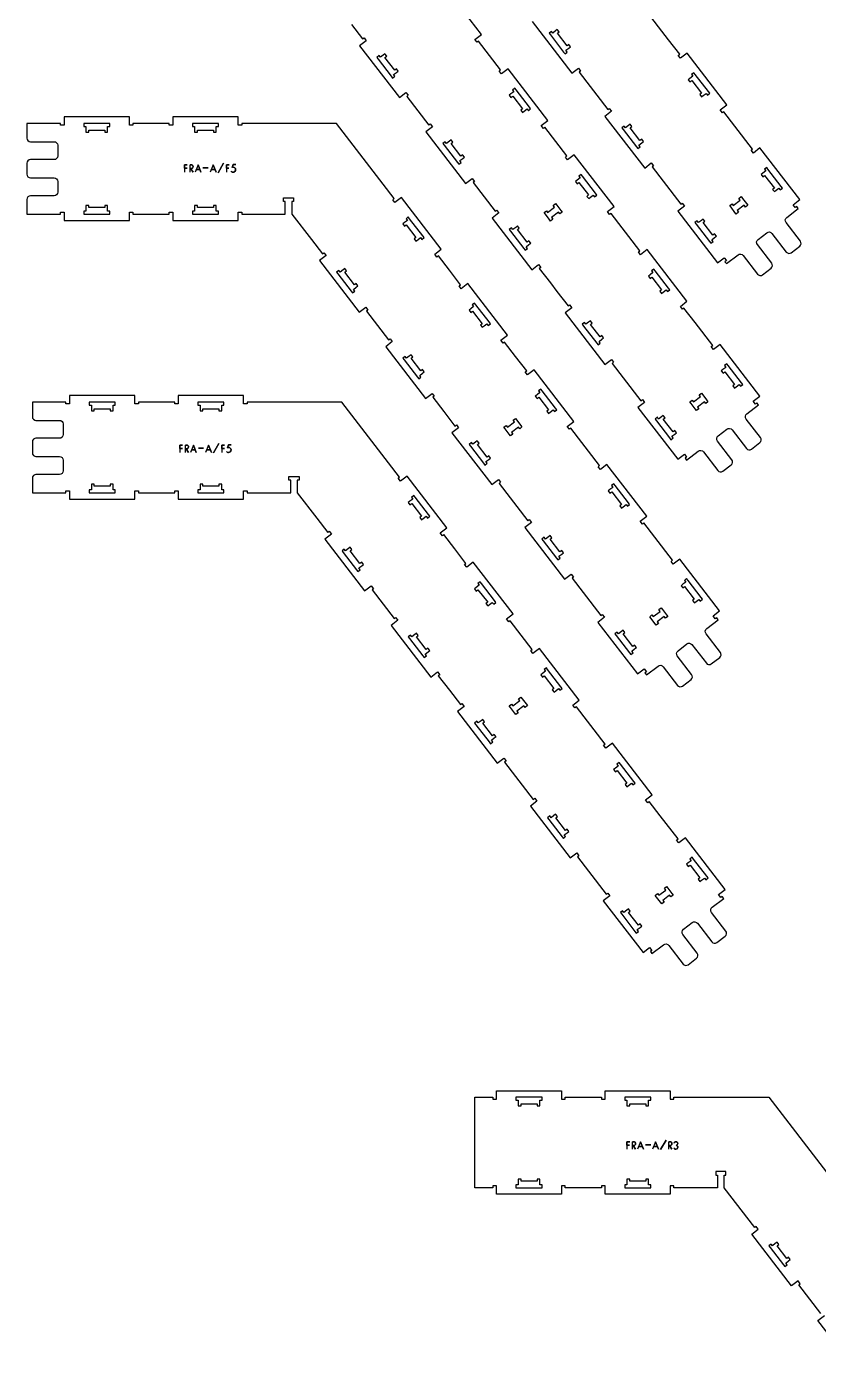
# Model space of a CAD drawing. Extents: x -5375 to 6625, y -4346 to 3702.
# Drawn here: x -3389 to -1205, y -2370 to 1344 of the extents above; entities that cross this region are included whole.
import ezdxf

# ---------------------------------------------------------------- set-up
doc = ezdxf.new("R2010")
doc.units = 0

msp = doc.modelspace()

# ---------------------------------------------------------------- linework, layer by layer
at = {"layer": 'Cuts', "color": 4}
for points in [[(-1907.6, 1274.9), (-1903.9, 1270.1), (-1897.6, 1275), (-1901.2, 1279.7), (-1893.3, 1285.8), (-1888.6, 1289.5), (-1893.4, 1295.8), (-1898.2, 1292.2), (-1925, 1327.1), (-1920.3, 1330.7), (-1925.1, 1337.1), (-1929.9, 1333.4), (-1937.8, 1327.3), (-1941.5, 1332.1), (-1947.8, 1327.2), (-1944.2, 1322.4)], [(-2383.4, 1208), (-2379.7, 1203.2), (-2373.4, 1208.1), (-2377.1, 1212.8), (-2369.1, 1218.9), (-2364.4, 1222.6), (-2369.3, 1228.9), (-2374, 1225.3), (-2400.8, 1260.2), (-2396.1, 1263.8), (-2401, 1270.2), (-2405.7, 1266.5), (-2413.6, 1260.4), (-2417.3, 1265.2), (-2423.6, 1260.3), (-2420, 1255.5)], [(-1544.8, 1213.3), (-1548.5, 1218), (-1554.8, 1213.2), (-1551.2, 1208.4), (-1559.1, 1202.3), (-1563.8, 1198.6), (-1559, 1192.3), (-1554.2, 1196), (-1527.4, 1161.1), (-1532.1, 1157.4), (-1527.3, 1151.1), (-1522.5, 1154.7), (-1514.6, 1160.8), (-1510.9, 1156.1), (-1504.6, 1161), (-1508.2, 1165.7)], [(-2038.9, 1170.2), (-2042.6, 1174.9), (-2048.9, 1170), (-2045.3, 1165.3), (-2053.2, 1159.2), (-2057.9, 1155.5), (-2053.1, 1149.2), (-2048.3, 1152.8), (-2021.5, 1118), (-2026.2, 1114.3), (-2021.4, 1108), (-2016.6, 1111.6), (-2008.7, 1117.7), (-2005, 1113), (-1998.7, 1117.8), (-2002.3, 1122.6)], [(-3226.4, 1077.6), (-3232.4, 1077.6), (-3232.4, 1069.6), (-3226.4, 1069.6), (-3226.4, 1059.6), (-3226.4, 1053.6), (-3218.4, 1053.6), (-3218.4, 1059.6), (-3174.4, 1059.6), (-3174.4, 1053.6), (-3166.4, 1053.6), (-3166.4, 1059.6), (-3166.4, 1069.6), (-3160.4, 1069.6), (-3160.4, 1077.6), (-3166.4, 1077.6)], [(-2926.4, 1077.6), (-2932.4, 1077.6), (-2932.4, 1069.6), (-2926.4, 1069.6), (-2926.4, 1059.6), (-2926.4, 1053.6), (-2918.4, 1053.6), (-2918.4, 1059.6), (-2874.4, 1059.6), (-2874.4, 1053.6), (-2866.4, 1053.6), (-2866.4, 1059.6), (-2866.4, 1069.6), (-2860.4, 1069.6), (-2860.4, 1077.6), (-2866.4, 1077.6)], [(-1706.4, 1013.3), (-1702.7, 1008.5), (-1696.4, 1013.4), (-1700, 1018.2), (-1692.1, 1024.3), (-1687.4, 1027.9), (-1692.2, 1034.3), (-1697, 1030.6), (-1723.8, 1065.5), (-1719.1, 1069.1), (-1723.9, 1075.5), (-1728.7, 1071.8), (-1736.6, 1065.7), (-1740.3, 1070.5), (-1746.6, 1065.6), (-1743, 1060.9)], [(-2200.5, 970.2), (-2196.8, 965.4), (-2190.5, 970.3), (-2194.2, 975.1), (-2186.2, 981.2), (-2181.5, 984.8), (-2186.4, 991.2), (-2191.1, 987.5), (-2217.9, 1022.4), (-2213.2, 1026), (-2218.1, 1032.4), (-2222.8, 1028.7), (-2230.7, 1022.6), (-2234.4, 1027.4), (-2240.7, 1022.5), (-2237.1, 1017.7)], [(-1856, 932.4), (-1859.7, 937.1), (-1866, 932.3), (-1862.4, 927.5), (-1870.3, 921.4), (-1875, 917.7), (-1870.2, 911.4), (-1865.4, 915.1), (-1838.6, 880.2), (-1843.3, 876.5), (-1838.5, 870.2), (-1833.7, 873.8), (-1825.8, 879.9), (-1822.1, 875.2), (-1815.8, 880.1), (-1819.4, 884.8)], [(-1343.6, 951.6), (-1347.2, 956.4), (-1353.6, 951.5), (-1349.9, 946.8), (-1357.8, 940.7), (-1362.6, 937), (-1357.7, 930.7), (-1352.9, 934.3), (-1326.1, 899.5), (-1330.9, 895.8), (-1326, 889.5), (-1321.2, 893.1), (-1313.3, 899.2), (-1309.7, 894.5), (-1303.3, 899.3), (-1307, 904.1)], [(-1930.1, 856.5), (-1926.4, 851.7), (-1915.5, 837.4), (-1911.8, 832.7), (-1918.1, 827.8), (-1921.8, 832.6), (-1940.8, 817.9), (-1937.2, 813.2), (-1943.5, 808.3), (-1947.2, 813.1), (-1958.1, 827.3), (-1961.8, 832.1), (-1955.4, 836.9), (-1951.8, 832.2), (-1932.8, 846.8), (-1936.4, 851.6)], [(-1417.6, 875.6), (-1413.9, 870.9), (-1402.9, 856.6), (-1399.3, 851.9), (-1405.6, 847), (-1409.3, 851.8), (-1428.3, 837.1), (-1424.7, 832.4), (-1431, 827.5), (-1434.7, 832.3), (-1445.6, 846.5), (-1449.3, 851.3), (-1442.9, 856.1), (-1439.3, 851.4), (-1420.3, 866), (-1423.9, 870.8)], [(-3166.4, 827.6), (-3160.4, 827.6), (-3160.4, 835.6), (-3166.4, 835.6), (-3166.4, 845.6), (-3166.4, 851.6), (-3174.4, 851.6), (-3174.4, 845.6), (-3218.4, 845.6), (-3218.4, 851.6), (-3226.4, 851.6), (-3226.4, 845.6), (-3226.4, 835.6), (-3232.4, 835.6), (-3232.4, 827.6), (-3226.4, 827.6)], [(-2866.4, 827.6), (-2860.4, 827.6), (-2860.4, 835.6), (-2866.4, 835.6), (-2866.4, 845.6), (-2866.4, 851.6), (-2874.4, 851.6), (-2874.4, 845.6), (-2918.4, 845.6), (-2918.4, 851.6), (-2926.4, 851.6), (-2926.4, 845.6), (-2926.4, 835.6), (-2932.4, 835.6), (-2932.4, 827.6), (-2926.4, 827.6)], [(-2332.7, 814.8), (-2336.4, 819.6), (-2342.7, 814.7), (-2339.1, 809.9), (-2347, 803.9), (-2351.8, 800.2), (-2346.9, 793.9), (-2342.1, 797.5), (-2315.3, 762.6), (-2320, 759), (-2315.2, 752.6), (-2310.4, 756.3), (-2302.5, 762.4), (-2298.8, 757.6), (-2292.5, 762.5), (-2296.1, 767.3)], [(-2017.6, 732.4), (-2013.9, 727.6), (-2007.6, 732.5), (-2011.2, 737.3), (-2003.3, 743.4), (-1998.6, 747), (-2003.4, 753.4), (-2008.2, 749.7), (-2035, 784.6), (-2030.3, 788.2), (-2035.1, 794.6), (-2039.9, 790.9), (-2047.8, 784.8), (-2051.5, 789.6), (-2057.8, 784.7), (-2054.2, 779.9)], [(-1505.1, 751.7), (-1501.5, 746.9), (-1495.1, 751.8), (-1498.8, 756.5), (-1490.9, 762.6), (-1486.1, 766.3), (-1491, 772.6), (-1495.7, 769), (-1522.6, 803.8), (-1517.8, 807.5), (-1522.7, 813.8), (-1527.4, 810.2), (-1535.4, 804.1), (-1539, 808.8), (-1545.4, 804), (-1541.7, 799.2)], [(-2494.3, 614.8), (-2490.6, 610.1), (-2484.3, 615), (-2488, 619.7), (-2480, 625.8), (-2475.3, 629.5), (-2480.2, 635.8), (-2484.9, 632.2), (-2511.7, 667), (-2507, 670.7), (-2511.9, 677), (-2516.6, 673.4), (-2524.5, 667.3), (-2528.2, 672), (-2534.5, 667.2), (-2530.9, 662.4)], [(-1654.8, 670.8), (-1658.5, 675.6), (-1664.8, 670.7), (-1661.1, 665.9), (-1669.1, 659.8), (-1673.8, 656.2), (-1669, 649.8), (-1664.2, 653.5), (-1637.4, 618.6), (-1642.1, 615), (-1637.2, 608.6), (-1632.5, 612.3), (-1624.6, 618.4), (-1620.9, 613.6), (-1614.6, 618.5), (-1618.2, 623.3)], [(-2149.8, 577), (-2153.5, 581.8), (-2159.8, 576.9), (-2156.2, 572.2), (-2164.1, 566.1), (-2168.8, 562.4), (-2164, 556.1), (-2159.2, 559.7), (-2132.4, 524.8), (-2137.1, 521.2), (-2132.3, 514.8), (-2127.5, 518.5), (-2119.6, 524.6), (-2115.9, 519.8), (-2109.6, 524.7), (-2113.2, 529.5)], [(-1816.4, 470.8), (-1812.7, 466.1), (-1806.4, 470.9), (-1810, 475.7), (-1802.1, 481.8), (-1797.4, 485.5), (-1802.2, 491.8), (-1807, 488.1), (-1833.8, 523), (-1829.1, 526.7), (-1833.9, 533), (-1838.7, 529.4), (-1846.6, 523.3), (-1850.3, 528), (-1856.6, 523.1), (-1853, 518.4)], [(-2311.4, 377.1), (-2307.7, 372.3), (-2301.4, 377.2), (-2305, 381.9), (-2297.1, 388), (-2292.4, 391.7), (-2297.2, 398), (-2302, 394.4), (-2328.8, 429.2), (-2324.1, 432.9), (-2328.9, 439.2), (-2333.7, 435.6), (-2341.6, 429.5), (-2345.3, 434.2), (-2351.6, 429.4), (-2348, 424.6)], [(-1453.5, 409.2), (-1457.2, 413.9), (-1463.5, 409.1), (-1459.9, 404.3), (-1467.8, 398.2), (-1472.6, 394.5), (-1467.7, 388.2), (-1462.9, 391.9), (-1436.1, 357), (-1440.9, 353.3), (-1436, 347), (-1431.2, 350.6), (-1423.3, 356.7), (-1419.6, 352), (-1413.3, 356.9), (-1417, 361.6)], [(-1966.9, 339.3), (-1970.6, 344), (-1976.9, 339.1), (-1973.2, 334.4), (-1981.2, 328.3), (-1985.9, 324.6), (-1981, 318.3), (-1976.3, 321.9), (-1949.5, 287.1), (-1954.2, 283.4), (-1949.3, 277.1), (-1944.6, 280.7), (-1936.7, 286.8), (-1933, 282.1), (-1926.7, 286.9), (-1930.3, 291.7)], [(-3211.3, 308.1), (-3217.3, 308.1), (-3217.3, 300.1), (-3211.3, 300.1), (-3211.3, 290.1), (-3211.3, 284.1), (-3203.3, 284.1), (-3203.3, 290.1), (-3159.3, 290.1), (-3159.3, 284.1), (-3151.3, 284.1), (-3151.3, 290.1), (-3151.3, 300.1), (-3145.3, 300.1), (-3145.3, 308.1), (-3151.3, 308.1)], [(-2911.3, 308.1), (-2917.3, 308.1), (-2917.3, 300.1), (-2911.3, 300.1), (-2911.3, 290.1), (-2911.3, 284.1), (-2903.3, 284.1), (-2903.3, 290.1), (-2859.3, 290.1), (-2859.3, 284.1), (-2851.3, 284.1), (-2851.3, 290.1), (-2851.3, 300.1), (-2845.3, 300.1), (-2845.3, 308.1), (-2851.3, 308.1)], [(-1527.6, 333.2), (-1523.9, 328.4), (-1512.9, 314.2), (-1509.3, 309.4), (-1515.6, 304.5), (-1519.3, 309.3), (-1538.3, 294.7), (-1534.6, 289.9), (-1541, 285), (-1544.6, 289.8), (-1555.6, 304.1), (-1559.3, 308.8), (-1552.9, 313.7), (-1549.3, 308.9), (-1530.2, 323.6), (-1533.9, 328.3)], [(-2041, 263.3), (-2037.3, 258.6), (-2026.4, 244.3), (-2022.7, 239.6), (-2029, 234.7), (-2032.7, 239.4), (-2051.7, 224.8), (-2048.1, 220.1), (-2054.4, 215.2), (-2058.1, 219.9), (-2069, 234.2), (-2072.7, 238.9), (-2066.3, 243.8), (-2062.7, 239.1), (-2043.7, 253.7), (-2047.3, 258.5)], [(-1615.1, 209.2), (-1611.5, 204.4), (-1605.1, 209.3), (-1608.8, 214.1), (-1600.9, 220.2), (-1596.1, 223.8), (-1601, 230.2), (-1605.7, 226.5), (-1632.6, 261.4), (-1627.8, 265), (-1632.7, 271.4), (-1637.4, 267.7), (-1645.4, 261.6), (-1649, 266.4), (-1655.4, 261.5), (-1651.7, 256.7)], [(-2128.5, 139.3), (-2124.8, 134.5), (-2118.5, 139.4), (-2122.1, 144.1), (-2114.2, 150.2), (-2109.5, 153.9), (-2114.3, 160.2), (-2119.1, 156.6), (-2145.9, 191.5), (-2141.2, 195.1), (-2146, 201.5), (-2150.8, 197.8), (-2158.7, 191.7), (-2162.4, 196.5), (-2168.7, 191.6), (-2165.1, 186.8)], [(-3151.3, 58.1), (-3145.3, 58.1), (-3145.3, 66.1), (-3151.3, 66.1), (-3151.3, 76.1), (-3151.3, 82.1), (-3159.3, 82.1), (-3159.3, 76.1), (-3203.3, 76.1), (-3203.3, 82.1), (-3211.3, 82.1), (-3211.3, 76.1), (-3211.3, 66.1), (-3217.3, 66.1), (-3217.3, 58.1), (-3211.3, 58.1)], [(-2851.3, 58.1), (-2845.3, 58.1), (-2845.3, 66.1), (-2851.3, 66.1), (-2851.3, 76.1), (-2851.3, 82.1), (-2859.3, 82.1), (-2859.3, 76.1), (-2903.3, 76.1), (-2903.3, 82.1), (-2911.3, 82.1), (-2911.3, 76.1), (-2911.3, 66.1), (-2917.3, 66.1), (-2917.3, 58.1), (-2911.3, 58.1)], [(-1765.7, 77.7), (-1769.4, 82.4), (-1775.7, 77.6), (-1772, 72.8), (-1780, 66.7), (-1784.7, 63.1), (-1779.8, 56.7), (-1775.1, 60.4), (-1748.3, 25.5), (-1753, 21.8), (-1748.1, 15.5), (-1743.4, 19.2), (-1735.5, 25.3), (-1731.8, 20.5), (-1725.5, 25.4), (-1729.1, 30.1)], [(-2317.6, 45.4), (-2321.3, 50.1), (-2327.6, 45.2), (-2324, 40.5), (-2331.9, 34.4), (-2336.6, 30.7), (-2331.8, 24.4), (-2327, 28), (-2300.2, -6.8), (-2304.9, -10.5), (-2300.1, -16.8), (-2295.3, -13.2), (-2287.4, -7.1), (-2283.7, -11.8), (-2277.4, -7), (-2281, -2.2)], [(-1927.3, -122.3), (-1923.6, -127.1), (-1917.3, -122.2), (-1920.9, -117.4), (-1913, -111.3), (-1908.3, -107.7), (-1913.1, -101.3), (-1917.9, -105), (-1944.7, -70.1), (-1940, -66.4), (-1944.8, -60.1), (-1949.6, -63.8), (-1957.5, -69.9), (-1961.2, -65.1), (-1967.5, -70), (-1963.9, -74.7)], [(-2479.2, -154.6), (-2475.5, -159.4), (-2469.2, -154.5), (-2472.8, -149.8), (-2464.9, -143.7), (-2460.2, -140), (-2465, -133.7), (-2469.8, -137.3), (-2496.6, -102.4), (-2491.9, -98.8), (-2496.7, -92.4), (-2501.5, -96.1), (-2509.4, -102.2), (-2513.1, -97.4), (-2519.4, -102.3), (-2515.8, -107.1)], [(-1564.4, -184), (-1568.1, -179.2), (-1574.4, -184.1), (-1570.8, -188.8), (-1578.7, -194.9), (-1583.5, -198.6), (-1578.6, -204.9), (-1573.8, -201.3), (-1547, -236.1), (-1551.8, -239.8), (-1546.9, -246.1), (-1542.1, -242.5), (-1534.2, -236.4), (-1530.5, -241.1), (-1524.2, -236.3), (-1527.9, -231.5)], [(-2134.7, -192.4), (-2138.4, -187.7), (-2144.7, -192.6), (-2141, -197.3), (-2149, -203.4), (-2153.7, -207.1), (-2148.8, -213.4), (-2144.1, -209.7), (-2117.3, -244.6), (-2122, -248.3), (-2117.1, -254.6), (-2112.4, -251), (-2104.5, -244.9), (-2100.8, -249.6), (-2094.5, -244.7), (-2098.1, -240)], [(-1638.5, -259.9), (-1634.8, -264.7), (-1623.8, -279), (-1620.2, -283.7), (-1626.5, -288.6), (-1630.2, -283.8), (-1649.2, -298.5), (-1645.5, -303.2), (-1651.9, -308.1), (-1655.5, -303.3), (-1666.5, -289.1), (-1670.2, -284.3), (-1663.8, -279.5), (-1660.2, -284.2), (-1641.1, -269.6), (-1644.8, -264.8)], [(-2296.3, -392.4), (-2292.6, -397.2), (-2286.3, -392.3), (-2289.9, -387.5), (-2282, -381.4), (-2277.3, -377.8), (-2282.1, -371.4), (-2286.9, -375.1), (-2313.7, -340.2), (-2309, -336.6), (-2313.8, -330.2), (-2318.6, -333.9), (-2326.5, -340), (-2330.2, -335.2), (-2336.5, -340.1), (-2332.9, -344.9)], [(-1726, -383.9), (-1722.4, -388.7), (-1716, -383.8), (-1719.7, -379.1), (-1711.7, -373), (-1707, -369.3), (-1711.9, -363), (-1716.6, -366.6), (-1743.5, -331.7), (-1738.7, -328.1), (-1743.6, -321.7), (-1748.3, -325.4), (-1756.3, -331.5), (-1759.9, -326.7), (-1766.3, -331.6), (-1762.6, -336.4)], [(-1951.8, -430.2), (-1955.4, -425.5), (-1961.8, -430.3), (-1958.1, -435.1), (-1966.1, -441.2), (-1970.8, -444.9), (-1965.9, -451.2), (-1961.2, -447.5), (-1934.4, -482.4), (-1939.1, -486.1), (-1934.2, -492.4), (-1929.5, -488.8), (-1921.5, -482.7), (-1917.9, -487.4), (-1911.5, -482.5), (-1915.2, -477.8)], [(-2025.9, -506.1), (-2022.2, -510.9), (-2011.2, -525.1), (-2007.6, -529.9), (-2013.9, -534.8), (-2017.6, -530), (-2036.6, -544.7), (-2032.9, -549.4), (-2039.3, -554.3), (-2042.9, -549.5), (-2053.9, -535.3), (-2057.6, -530.5), (-2051.2, -525.7), (-2047.6, -530.4), (-2028.5, -515.8), (-2032.2, -511)], [(-2113.4, -630.2), (-2109.7, -635), (-2103.4, -630.1), (-2107, -625.3), (-2099.1, -619.2), (-2094.3, -615.6), (-2099.2, -609.2), (-2104, -612.9), (-2130.8, -578), (-2126, -574.4), (-2130.9, -568), (-2135.7, -571.7), (-2143.6, -577.8), (-2147.3, -573), (-2153.6, -577.9), (-2149.9, -582.6)], [(-1750.6, -691.8), (-1754.2, -687), (-1760.6, -691.9), (-1756.9, -696.7), (-1764.9, -702.8), (-1769.6, -706.4), (-1764.7, -712.8), (-1760, -709.1), (-1733.2, -744), (-1737.9, -747.6), (-1733, -754), (-1728.3, -750.3), (-1720.3, -744.2), (-1716.7, -749), (-1710.3, -744.1), (-1714, -739.3)], [(-1912.2, -891.8), (-1908.5, -896.5), (-1902.2, -891.6), (-1905.8, -886.9), (-1897.9, -880.8), (-1893.1, -877.1), (-1898, -870.8), (-1902.8, -874.5), (-1929.6, -839.6), (-1924.8, -835.9), (-1929.7, -829.6), (-1934.5, -833.2), (-1942.4, -839.3), (-1946.1, -834.6), (-1952.4, -839.5), (-1948.7, -844.2)], [(-1549.3, -953.4), (-1553, -948.7), (-1559.3, -953.5), (-1555.7, -958.3), (-1563.6, -964.4), (-1568.4, -968.1), (-1563.5, -974.4), (-1558.7, -970.7), (-1531.9, -1005.6), (-1536.6, -1009.3), (-1531.8, -1015.6), (-1527, -1012), (-1519.1, -1005.9), (-1515.4, -1010.6), (-1509.1, -1005.7), (-1512.7, -1001)], [(-1623.3, -1029.4), (-1619.7, -1034.2), (-1608.7, -1048.4), (-1605.1, -1053.2), (-1611.4, -1058.1), (-1615.1, -1053.3), (-1634.1, -1067.9), (-1630.4, -1072.7), (-1636.8, -1077.6), (-1640.4, -1072.8), (-1651.4, -1058.5), (-1655, -1053.8), (-1648.7, -1048.9), (-1645.1, -1053.7), (-1626, -1039), (-1629.7, -1034.3)], [(-1710.9, -1153.4), (-1707.2, -1158.2), (-1700.9, -1153.3), (-1704.6, -1148.5), (-1696.6, -1142.4), (-1691.9, -1138.8), (-1696.8, -1132.4), (-1701.5, -1136.1), (-1728.3, -1101.2), (-1723.6, -1097.6), (-1728.5, -1091.2), (-1733.2, -1094.9), (-1741.1, -1101), (-1744.8, -1096.2), (-1751.1, -1101.1), (-1747.5, -1105.9)], [(-2033.2, -1611.2), (-2039.2, -1611.2), (-2039.2, -1619.2), (-2033.2, -1619.2), (-2033.2, -1629.2), (-2033.2, -1635.2), (-2025.2, -1635.2), (-2025.2, -1629.2), (-1981.2, -1629.2), (-1981.2, -1635.2), (-1973.2, -1635.2), (-1973.2, -1629.2), (-1973.2, -1619.2), (-1967.2, -1619.2), (-1967.2, -1611.2), (-1973.2, -1611.2)], [(-1733.2, -1611.2), (-1739.2, -1611.2), (-1739.2, -1619.2), (-1733.2, -1619.2), (-1733.2, -1629.2), (-1733.2, -1635.2), (-1725.2, -1635.2), (-1725.2, -1629.2), (-1681.2, -1629.2), (-1681.2, -1635.2), (-1673.2, -1635.2), (-1673.2, -1629.2), (-1673.2, -1619.2), (-1667.2, -1619.2), (-1667.2, -1611.2), (-1673.2, -1611.2)], [(-1973.2, -1861.2), (-1967.2, -1861.2), (-1967.2, -1853.2), (-1973.2, -1853.2), (-1973.2, -1843.2), (-1973.2, -1837.2), (-1981.2, -1837.2), (-1981.2, -1843.2), (-2025.2, -1843.2), (-2025.2, -1837.2), (-2033.2, -1837.2), (-2033.2, -1843.2), (-2033.2, -1853.2), (-2039.2, -1853.2), (-2039.2, -1861.2), (-2033.2, -1861.2)], [(-1673.2, -1861.2), (-1667.2, -1861.2), (-1667.2, -1853.2), (-1673.2, -1853.2), (-1673.2, -1843.2), (-1673.2, -1837.2), (-1681.2, -1837.2), (-1681.2, -1843.2), (-1725.2, -1843.2), (-1725.2, -1837.2), (-1733.2, -1837.2), (-1733.2, -1843.2), (-1733.2, -1853.2), (-1739.2, -1853.2), (-1739.2, -1861.2), (-1733.2, -1861.2)], [(-1301.1, -2073.9), (-1297.4, -2078.7), (-1291.1, -2073.8), (-1294.7, -2069.1), (-1286.8, -2063), (-1282, -2059.3), (-1286.9, -2053), (-1291.7, -2056.6), (-1318.5, -2021.7), (-1313.7, -2018.1), (-1318.6, -2011.7), (-1323.4, -2015.4), (-1331.3, -2021.5), (-1335, -2016.7), (-1341.3, -2021.6), (-1337.6, -2026.4)]]:
    msp.add_lwpolyline(points, close=True, dxfattribs=at)
at = {"layer": 'Outlines', "color": 5}
for points in [[(-2493.2, 1350.6), (-2462.7, 1311), (-2458.7, 1314.1), (-2452.6, 1306.1), (-2470.8, 1292.1), (-2361.1, 1149.4), (-2342.9, 1163.5), (-2336.8, 1155.5), (-2340.7, 1152.5), (-2310.2, 1112.8), (-2279.8, 1073.2), (-2275.8, 1076.3), (-2269.7, 1068.3), (-2287.9, 1054.3), (-2178.2, 911.6), (-2160, 925.7), (-2153.9, 917.7), (-2157.8, 914.7), (-2127.3, 875.1), (-2096.8, 835.4), (-2092.9, 838.5), (-2086.8, 830.6), (-2105, 816.5), (-1995.3, 673.9), (-1977, 687.9), (-1970.9, 680), (-1974.9, 676.9), (-1944.4, 637.3), (-1926.1, 613.4), (-1895.6, 573.8), (-1891.6, 576.8), (-1885.5, 568.9), (-1903.8, 554.9), (-1794, 412.2), (-1775.8, 426.2), (-1769.7, 418.3), (-1773.6, 415.3), (-1743.2, 375.6), (-1694.3, 312.2), (-1690.4, 315.2), (-1684.3, 307.3), (-1702.5, 293.3), (-1592.7, 150.6), (-1574.5, 164.6), (-1568.4, 156.7), (-1572.4, 153.6), (-1568.1, 148.1), (-1536.2, 172.6), (-1532.8, 174.4), (-1528.6, 174.7), (-1524.7, 173.3), (-1521.8, 170.7), (-1482.2, 119.2), (-1479.5, 116.8), (-1475.7, 115.5), (-1471.8, 115.8), (-1468.5, 117.4), (-1445.2, 135.4), (-1442.7, 138.2), (-1441.4, 141.9), (-1441.7, 145.8), (-1443.4, 149.1), (-1483, 200.6), (-1484.7, 204.1), (-1485, 208.2), (-1483.7, 212.1), (-1481.1, 215), (-1457, 233.6), (-1453.5, 235.3), (-1449.4, 235.6), (-1445.4, 234.3), (-1442.6, 231.7), (-1402.9, 180.2), (-1400.2, 177.8), (-1396.5, 176.5), (-1392.5, 176.8), (-1389.3, 178.4), (-1365.9, 196.4), (-1363.5, 199.1), (-1362.2, 202.9), (-1362.5, 206.8), (-1364.1, 210.1), (-1403.7, 261.6), (-1405.5, 265), (-1405.8, 269.2), (-1404.4, 273.1), (-1401.9, 276), (-1370, 300.5), (-1374.2, 306.1), (-1378.2, 303), (-1384.3, 310.9), (-1366.1, 325), (-1475.8, 467.6), (-1494, 453.6), (-1500.1, 461.5), (-1496.2, 464.6), (-1545, 528.1), (-1575.5, 567.7), (-1579.5, 564.6), (-1585.5, 572.6), (-1567.3, 586.6), (-1677.1, 729.3), (-1695.3, 715.2), (-1701.4, 723.2), (-1697.4, 726.2), (-1727.9, 765.9), (-1746.3, 789.7), (-1776.7, 829.3), (-1780.7, 826.3), (-1786.8, 834.2), (-1768.6, 848.2), (-1878.3, 990.9), (-1896.6, 976.9), (-1902.7, 984.8), (-1898.7, 987.9), (-1929.2, 1027.5), (-1959.7, 1067.1), (-1963.6, 1064.1), (-1969.7, 1072), (-1951.5, 1086), (-2061.2, 1228.7), (-2079.5, 1214.7), (-2085.6, 1222.6), (-2081.6, 1225.6), (-2112.1, 1265.3), (-2142.6, 1304.9), (-2146.5, 1301.9), (-2152.6, 1309.8), (-2134.4, 1323.8), (-2244.1, 1466.5)], [(-1995, 1359), (-1885.3, 1216.3), (-1867, 1230.4), (-1860.9, 1222.4), (-1864.9, 1219.4), (-1834.4, 1179.7), (-1816.1, 1155.9), (-1785.6, 1116.3), (-1781.6, 1119.3), (-1775.5, 1111.4), (-1793.8, 1097.4), (-1684, 954.7), (-1665.8, 968.7), (-1659.7, 960.8), (-1663.6, 957.7), (-1633.2, 918.1), (-1584.3, 854.6), (-1580.4, 857.7), (-1574.3, 849.7), (-1592.5, 835.7), (-1482.8, 693.1), (-1464.5, 707.1), (-1458.4, 699.2), (-1462.4, 696.1), (-1458.1, 690.6), (-1426.2, 715.1), (-1422.8, 716.8), (-1418.6, 717.1), (-1414.7, 715.8), (-1411.8, 713.2), (-1372.2, 661.7), (-1369.5, 659.3), (-1365.7, 658), (-1361.8, 658.3), (-1358.5, 659.9), (-1335.2, 677.9), (-1332.7, 680.6), (-1331.4, 684.4), (-1331.7, 688.3), (-1333.4, 691.6), (-1373, 743.1), (-1374.7, 746.5), (-1375, 750.7), (-1373.7, 754.6), (-1371.1, 757.5), (-1347, 776.1), (-1343.5, 777.8), (-1339.4, 778.1), (-1335.5, 776.7), (-1332.6, 774.2), (-1293, 722.7), (-1290.2, 720.2), (-1286.5, 718.9), (-1282.5, 719.2), (-1279.3, 720.9), (-1255.9, 738.9), (-1253.5, 741.6), (-1252.2, 745.3), (-1252.5, 749.3), (-1254.1, 752.5), (-1293.7, 804.1), (-1295.5, 807.5), (-1295.8, 811.6), (-1294.4, 815.6), (-1291.9, 818.4), (-1260, 843), (-1264.2, 848.5), (-1268.2, 845.5), (-1274.3, 853.4), (-1256.1, 867.4), (-1365.8, 1010.1), (-1384, 996.1), (-1390.1, 1004), (-1386.2, 1007.1), (-1435, 1070.5), (-1465.5, 1110.2), (-1469.5, 1107.1), (-1475.6, 1115), (-1457.3, 1129.1), (-1567.1, 1271.7), (-1585.3, 1257.7), (-1591.4, 1265.6), (-1587.4, 1268.7), (-1617.9, 1308.3), (-1636.3, 1332.2), (-1666.8, 1371.8)], [(-1197.4, -2208.7), (-1258.4, -2129.4), (-1254.4, -2126.4), (-1260.5, -2118.4), (-1278.7, -2132.5), (-1388.5, -1989.8), (-1370.3, -1975.8), (-1376.4, -1967.8), (-1380.3, -1970.9), (-1464.7, -1861.2), (-1464.7, -1826.2), (-1459.7, -1826.2), (-1459.7, -1816.2), (-1487.7, -1816.2), (-1487.7, -1826.2), (-1482.7, -1826.2), (-1482.7, -1861.2), (-1603.2, -1861.2), (-1603.2, -1856.2), (-1613.2, -1856.2), (-1613.2, -1879.2), (-1793.2, -1879.2), (-1793.2, -1856.2), (-1803.2, -1856.2), (-1803.2, -1861.2), (-1903.2, -1861.2), (-1903.2, -1856.2), (-1913.2, -1856.2), (-1913.2, -1879.2), (-2093.2, -1879.2), (-2093.2, -1856.2), (-2103.2, -1856.2), (-2103.2, -1861.2), (-2153.2, -1861.2), (-2153.2, -1611.2), (-2103.2, -1611.2), (-2103.2, -1616.2), (-2093.2, -1616.2), (-2093.2, -1593.2), (-1913.2, -1593.2), (-1913.2, -1616.2), (-1903.2, -1616.2), (-1903.2, -1611.2), (-1803.2, -1611.2), (-1803.2, -1616.2), (-1793.2, -1616.2), (-1793.2, -1593.2), (-1613.2, -1593.2), (-1613.2, -1616.2), (-1603.2, -1616.2), (-1603.2, -1611.2), (-1341.6, -1611.2), (-1182.2, -1818.5)], [(-1095.8, -2370.3), (-1205.6, -2227.6), (-1187.3, -2213.6)]]:
    msp.add_lwpolyline(points, dxfattribs=at)
for points in [[(-2796.4, 832.6), (-2796.4, 827.6), (-2746.4, 827.6), (-2676, 827.6), (-2676, 862.6), (-2681, 862.6), (-2681, 872.6), (-2653, 872.6), (-2653, 862.6), (-2658, 862.6), (-2658, 827.6), (-2604, 757.5), (-2573.6, 717.9), (-2569.6, 720.9), (-2563.5, 713), (-2581.7, 699), (-2472, 556.3), (-2453.8, 570.3), (-2447.7, 562.4), (-2451.6, 559.4), (-2421.1, 519.7), (-2390.7, 480.1), (-2386.7, 483.1), (-2380.6, 475.2), (-2398.8, 461.2), (-2289.1, 318.5), (-2270.8, 332.5), (-2264.7, 324.6), (-2268.7, 321.6), (-2238.2, 281.9), (-2207.7, 242.3), (-2203.8, 245.4), (-2197.7, 237.4), (-2215.9, 223.4), (-2106.2, 80.7), (-2087.9, 94.8), (-2081.8, 86.8), (-2085.8, 83.8), (-2055.3, 44.2), (-2037, 20.3), (-2006.5, -19.3), (-2002.5, -16.3), (-1996.4, -24.2), (-2014.7, -38.2), (-1904.9, -180.9), (-1886.7, -166.9), (-1880.6, -174.8), (-1884.5, -177.9), (-1854.1, -217.5), (-1805.2, -281), (-1801.3, -277.9), (-1795.2, -285.8), (-1813.4, -299.9), (-1703.6, -442.5), (-1685.4, -428.5), (-1679.3, -436.4), (-1683.3, -439.5), (-1679, -445), (-1647.1, -420.5), (-1643.7, -418.8), (-1639.5, -418.5), (-1635.6, -419.8), (-1632.7, -422.4), (-1593.1, -473.9), (-1590.4, -476.3), (-1586.6, -477.6), (-1582.7, -477.3), (-1579.4, -475.7), (-1556, -457.7), (-1553.6, -455), (-1552.3, -451.2), (-1552.6, -447.3), (-1554.3, -444), (-1593.9, -392.5), (-1595.6, -389.1), (-1595.9, -384.9), (-1594.6, -381), (-1592, -378.1), (-1567.8, -359.5), (-1564.4, -357.8), (-1560.3, -357.5), (-1556.3, -358.9), (-1553.5, -361.4), (-1513.8, -412.9), (-1511.1, -415.4), (-1507.4, -416.6), (-1503.4, -416.4), (-1500.2, -414.7), (-1476.8, -396.7), (-1474.4, -394), (-1473.1, -390.3), (-1473.4, -386.3), (-1475, -383), (-1514.6, -331.5), (-1516.4, -328.1), (-1516.7, -324), (-1515.3, -320), (-1512.8, -317.2), (-1480.9, -292.6), (-1485.1, -287.1), (-1489.1, -290.1), (-1495.2, -282.2), (-1477, -268.2), (-1586.7, -125.5), (-1604.9, -139.5), (-1611, -131.6), (-1607.1, -128.5), (-1655.9, -65.1), (-1686.4, -25.4), (-1690.3, -28.5), (-1696.4, -20.5), (-1678.2, -6.5), (-1788, 136.1), (-1806.2, 122.1), (-1812.3, 130), (-1808.3, 133.1), (-1838.8, 172.7), (-1857.2, 196.6), (-1887.6, 236.2), (-1891.6, 233.2), (-1897.7, 241.1), (-1879.5, 255.1), (-1989.2, 397.8), (-2007.4, 383.8), (-2013.5, 391.7), (-2009.6, 394.7), (-2040.1, 434.4), (-2070.6, 474), (-2074.5, 470.9), (-2080.6, 478.9), (-2062.4, 492.9), (-2172.1, 635.6), (-2190.4, 621.5), (-2196.5, 629.5), (-2192.5, 632.5), (-2223, 672.2), (-2253.5, 711.8), (-2257.4, 708.7), (-2263.5, 716.7), (-2245.3, 730.7), (-2355, 873.4), (-2373.3, 859.3), (-2379.4, 867.3), (-2375.4, 870.3), (-2405.9, 909.9), (-2534.9, 1077.6), (-2746.4, 1077.6), (-2796.4, 1077.6), (-2796.4, 1072.6), (-2806.4, 1072.6), (-2806.4, 1095.6), (-2986.4, 1095.6), (-2986.4, 1072.6), (-2996.4, 1072.6), (-2996.4, 1077.6), (-3046.4, 1077.6), (-3096.4, 1077.6), (-3096.4, 1072.6), (-3106.4, 1072.6), (-3106.4, 1095.6), (-3286.4, 1095.6), (-3286.4, 1072.6), (-3296.4, 1072.6), (-3296.4, 1077.6), (-3389.2, 1077.6), (-3389.2, 1037.4), (-3388.5, 1033.7), (-3386.2, 1030.3), (-3382.9, 1028.1), (-3379.2, 1027.4), (-3314.2, 1027.4), (-3310.5, 1026.7), (-3307.1, 1024.4), (-3304.9, 1021.1), (-3304.2, 1017.4), (-3304.2, 987.9), (-3304.9, 984.2), (-3307.1, 980.8), (-3310.5, 978.6), (-3314.2, 977.9), (-3379.2, 977.9), (-3382.9, 977.2), (-3386.2, 974.9), (-3388.5, 971.6), (-3389.2, 967.9), (-3389.2, 937.4), (-3388.5, 933.7), (-3386.2, 930.3), (-3382.9, 928.1), (-3379.2, 927.4), (-3314.2, 927.4), (-3310.5, 926.7), (-3307.1, 924.4), (-3304.9, 921.1), (-3304.2, 917.4), (-3304.2, 887.9), (-3304.9, 884.2), (-3307.1, 880.8), (-3310.5, 878.6), (-3314.2, 877.9), (-3379.2, 877.9), (-3382.9, 877.2), (-3386.2, 874.9), (-3388.5, 871.6), (-3389.2, 867.9), (-3389.2, 827.6), (-3296.4, 827.6), (-3296.4, 832.6), (-3286.4, 832.6), (-3286.4, 809.6), (-3106.4, 809.6), (-3106.4, 832.6), (-3096.4, 832.6), (-3096.4, 827.6), (-3046.4, 827.6), (-2996.4, 827.6), (-2996.4, 832.6), (-2986.4, 832.6), (-2986.4, 809.6), (-2806.4, 809.6), (-2806.4, 832.6)], [(-2781.3, 63.1), (-2781.3, 58.1), (-2731.3, 58.1), (-2660.9, 58.1), (-2660.9, 93.1), (-2665.9, 93.1), (-2665.9, 103.1), (-2637.9, 103.1), (-2637.9, 93.1), (-2642.9, 93.1), (-2642.9, 58.1), (-2588.9, -12), (-2558.4, -51.6), (-2554.5, -48.5), (-2548.4, -56.5), (-2566.6, -70.5), (-2456.9, -213.2), (-2438.6, -199.1), (-2432.5, -207.1), (-2436.5, -210.1), (-2406, -249.7), (-2375.5, -289.4), (-2371.6, -286.3), (-2365.5, -294.3), (-2383.7, -308.3), (-2274, -451), (-2255.7, -436.9), (-2249.6, -444.9), (-2253.6, -447.9), (-2223.1, -487.5), (-2192.6, -527.2), (-2188.7, -524.1), (-2182.6, -532), (-2200.8, -546.1), (-2091, -688.7), (-2072.8, -674.7), (-2066.7, -682.6), (-2070.7, -685.7), (-2040.2, -725.3), (-2021.9, -749.2), (-1991.4, -788.8), (-1987.4, -785.8), (-1981.3, -793.7), (-1999.5, -807.7), (-1889.8, -950.4), (-1871.6, -936.4), (-1865.5, -944.3), (-1869.4, -947.3), (-1838.9, -987), (-1790.1, -1050.4), (-1786.1, -1047.4), (-1780, -1055.3), (-1798.3, -1069.3), (-1688.5, -1212), (-1670.3, -1198), (-1664.2, -1205.9), (-1668.2, -1209), (-1663.9, -1214.5), (-1632, -1190), (-1628.6, -1188.2), (-1624.4, -1187.9), (-1620.5, -1189.3), (-1617.6, -1191.8), (-1578, -1243.4), (-1575.3, -1245.8), (-1571.5, -1247.1), (-1567.6, -1246.8), (-1564.3, -1245.2), (-1540.9, -1227.2), (-1538.5, -1224.4), (-1537.2, -1220.7), (-1537.5, -1216.8), (-1539.1, -1213.5), (-1578.8, -1162), (-1580.5, -1158.5), (-1580.8, -1154.4), (-1579.5, -1150.5), (-1576.9, -1147.6), (-1552.7, -1129), (-1549.3, -1127.3), (-1545.2, -1127), (-1541.2, -1128.3), (-1538.4, -1130.9), (-1498.7, -1182.4), (-1496, -1184.8), (-1492.3, -1186.1), (-1488.3, -1185.8), (-1485.1, -1184.2), (-1461.7, -1166.2), (-1459.2, -1163.5), (-1457.9, -1159.7), (-1458.2, -1155.8), (-1459.9, -1152.5), (-1499.5, -1101), (-1501.2, -1097.6), (-1501.6, -1093.4), (-1500.2, -1089.5), (-1497.6, -1086.6), (-1465.7, -1062.1), (-1470, -1056.5), (-1474, -1059.6), (-1480.1, -1051.7), (-1461.8, -1037.6), (-1571.6, -895), (-1589.8, -909), (-1595.9, -901.1), (-1592, -898), (-1640.8, -834.5), (-1671.3, -794.9), (-1675.2, -797.9), (-1681.3, -790), (-1663.1, -776), (-1772.8, -633.3), (-1791.1, -647.3), (-1797.2, -639.4), (-1793.2, -636.4), (-1823.7, -596.7), (-1842, -572.9), (-1872.5, -533.3), (-1876.5, -536.3), (-1882.6, -528.4), (-1864.4, -514.4), (-1974.1, -371.7), (-1992.3, -385.7), (-1998.4, -377.8), (-1994.5, -374.7), (-2025, -335.1), (-2055.4, -295.5), (-2059.4, -298.5), (-2065.5, -290.6), (-2047.3, -276.6), (-2157, -133.9), (-2175.2, -147.9), (-2181.3, -140), (-2177.4, -137), (-2207.9, -97.3), (-2238.4, -57.7), (-2242.3, -60.7), (-2248.4, -52.8), (-2230.2, -38.8), (-2339.9, 103.9), (-2358.2, 89.9), (-2364.3, 97.8), (-2360.3, 100.8), (-2390.8, 140.5), (-2519.8, 308.1), (-2731.3, 308.1), (-2781.3, 308.1), (-2781.3, 303.1), (-2791.3, 303.1), (-2791.3, 326.1), (-2971.3, 326.1), (-2971.3, 303.1), (-2981.3, 303.1), (-2981.3, 308.1), (-3031.3, 308.1), (-3081.3, 308.1), (-3081.3, 303.1), (-3091.3, 303.1), (-3091.3, 326.1), (-3271.3, 326.1), (-3271.3, 303.1), (-3281.3, 303.1), (-3281.3, 308.1), (-3374.1, 308.1), (-3374.1, 267.9), (-3373.4, 264.2), (-3371.1, 260.8), (-3367.7, 258.6), (-3364.1, 257.9), (-3299.1, 257.9), (-3295.4, 257.2), (-3292, 255), (-3289.8, 251.6), (-3289.1, 247.9), (-3289.1, 218.4), (-3289.8, 214.7), (-3292, 211.3), (-3295.4, 209.1), (-3299.1, 208.4), (-3364.1, 208.4), (-3367.7, 207.7), (-3371.1, 205.5), (-3373.4, 202.1), (-3374.1, 198.4), (-3374.1, 167.9), (-3373.4, 164.2), (-3371.1, 160.8), (-3367.7, 158.6), (-3364.1, 157.9), (-3299.1, 157.9), (-3295.4, 157.2), (-3292, 155), (-3289.8, 151.6), (-3289.1, 147.9), (-3289.1, 118.4), (-3289.8, 114.7), (-3292, 111.3), (-3295.4, 109.1), (-3299.1, 108.4), (-3364.1, 108.4), (-3367.7, 107.7), (-3371.1, 105.5), (-3373.4, 102.1), (-3374.1, 98.4), (-3374.1, 58.1), (-3281.3, 58.1), (-3281.3, 63.1), (-3271.3, 63.1), (-3271.3, 40.1), (-3091.3, 40.1), (-3091.3, 63.1), (-3081.3, 63.1), (-3081.3, 58.1), (-3031.3, 58.1), (-2981.3, 58.1), (-2981.3, 63.1), (-2971.3, 63.1), (-2971.3, 40.1), (-2791.3, 40.1), (-2791.3, 63.1)]]:
    msp.add_lwpolyline(points, close=True, dxfattribs=at)
at = {"layer": 'Tags', "color": 2}
for points in [[(-2846.3, 968.1), (-2861.5, 941.7)], [(-2930.3, 942.8), (-2936.9, 952.9)], [(-2911.8, 950.2), (-2922.1, 950.2)], [(-2888.6, 955.2), (-2903.2, 955.2)], [(-2870.1, 950.2), (-2880.4, 950.2)], [(-2859.1, 194.2), (-2874.3, 167.8)], [(-2943, 169), (-2949.7, 179)], [(-2924.5, 176.3), (-2934.9, 176.3)], [(-2901.4, 181.3), (-2916, 181.3)], [(-2882.8, 176.3), (-2893.2, 176.3)], [(-1709, -1754.8), (-1715.6, -1744.8)], [(-1667.3, -1742.5), (-1681.9, -1742.5)], [(-1625.1, -1729.6), (-1640.3, -1756)], [(-1608.6, -1754.8), (-1615.2, -1744.8)], [(-1690.5, -1747.5), (-1700.8, -1747.5)], [(-1648.8, -1747.5), (-1659.2, -1747.5)]]:
    msp.add_lwpolyline(points, close=True, dxfattribs=at)
for points in [[(-2954.3, 954.2), (-2947, 954.2), (-2954.3, 954.2), (-2954.3, 963.4), (-2946.7, 963.4), (-2954.3, 963.4), (-2954.3, 942.8)], [(-2939, 942.8), (-2939, 963.4), (-2935.4, 963.4), (-2933.5, 963.1), (-2931.9, 962.2), (-2930.8, 960.6), (-2930.3, 958.3), (-2930.9, 955.9), (-2932.3, 954.3), (-2934, 953.3), (-2935.4, 953), (-2939, 953), (-2935.4, 953), (-2934, 953.3), (-2932.3, 954.3), (-2930.9, 955.9), (-2930.3, 958.3), (-2930.8, 960.6), (-2931.9, 962.2), (-2933.5, 963.1), (-2935.4, 963.4), (-2939, 963.4)], [(-2916.9, 963.4), (-2908.9, 942.8), (-2916.9, 963.4), (-2925, 942.8)], [(-2875.3, 963.4), (-2867.2, 942.8), (-2875.3, 963.4), (-2883.3, 942.8)], [(-2838.6, 954.2), (-2831.4, 954.2), (-2838.6, 954.2), (-2838.6, 963.4), (-2831, 963.4), (-2838.6, 963.4), (-2838.6, 942.8)], [(-2825.7, 945.6), (-2825.1, 945), (-2823.9, 944), (-2822.2, 943.2), (-2819.8, 942.8), (-2817.3, 943.4), (-2815.1, 945.1), (-2813.5, 947.5), (-2813, 950.5), (-2813.6, 953.3), (-2815.3, 955.3), (-2817.3, 956.5), (-2819.2, 956.9), (-2820.3, 956.9), (-2821.4, 956.7), (-2822.7, 956.3), (-2819.9, 964), (-2812.8, 964), (-2819.9, 964), (-2822.7, 956.3), (-2821.4, 956.7), (-2820.3, 956.9), (-2819.2, 956.9), (-2817.3, 956.5), (-2815.3, 955.3), (-2813.6, 953.3), (-2813, 950.5), (-2813.5, 947.5), (-2815.1, 945.1), (-2817.3, 943.4), (-2819.8, 942.8), (-2822.2, 943.2), (-2823.9, 944), (-2825.1, 945)], [(-2967, 180.4), (-2959.8, 180.4), (-2967, 180.4), (-2967, 189.5), (-2959.5, 189.5), (-2967, 189.5), (-2967, 169)], [(-2951.7, 169), (-2951.7, 189.5), (-2948.2, 189.5), (-2946.2, 189.2), (-2944.6, 188.3), (-2943.5, 186.7), (-2943.1, 184.4), (-2943.7, 182.1), (-2945.1, 180.4), (-2946.7, 179.4), (-2948.2, 179.1), (-2951.7, 179.1), (-2948.2, 179.1), (-2946.7, 179.4), (-2945.1, 180.4), (-2943.7, 182.1), (-2943.1, 184.4), (-2943.5, 186.7), (-2944.6, 188.3), (-2946.2, 189.2), (-2948.2, 189.5), (-2951.7, 189.5)], [(-2929.7, 189.5), (-2921.7, 169), (-2929.7, 189.5), (-2937.7, 169)], [(-2888, 189.5), (-2880, 169), (-2888, 189.5), (-2896, 169)], [(-2851.3, 180.4), (-2844.1, 180.4), (-2851.3, 180.4), (-2851.3, 189.5), (-2843.8, 189.5), (-2851.3, 189.5), (-2851.3, 169)], [(-2838.5, 171.7), (-2837.8, 171.1), (-2836.7, 170.2), (-2834.9, 169.4), (-2832.6, 169), (-2830, 169.6), (-2827.8, 171.2), (-2826.3, 173.7), (-2825.7, 176.7), (-2826.4, 179.4), (-2828, 181.5), (-2830, 182.7), (-2831.9, 183.1), (-2833, 183.1), (-2834.1, 182.9), (-2835.5, 182.4), (-2832.6, 190.1), (-2825.5, 190.1), (-2832.6, 190.1), (-2835.5, 182.4), (-2834.1, 182.9), (-2833, 183.1), (-2831.9, 183.1), (-2830, 182.7), (-2828, 181.5), (-2826.4, 179.4), (-2825.7, 176.7), (-2826.3, 173.7), (-2827.8, 171.2), (-2830, 169.6), (-2832.6, 169), (-2834.9, 169.4), (-2836.7, 170.2), (-2837.8, 171.1)], [(-1733, -1743.4), (-1725.8, -1743.4), (-1733, -1743.4), (-1733, -1734.3), (-1725.4, -1734.3), (-1733, -1734.3), (-1733, -1754.8)], [(-1717.7, -1754.8), (-1717.7, -1734.3), (-1714.1, -1734.3), (-1712.2, -1734.6), (-1710.6, -1735.5), (-1709.5, -1737.1), (-1709.1, -1739.4), (-1709.6, -1741.7), (-1711, -1743.4), (-1712.7, -1744.4), (-1714.1, -1744.7), (-1717.7, -1744.7), (-1714.1, -1744.7), (-1712.7, -1744.4), (-1711, -1743.4), (-1709.6, -1741.7), (-1709.1, -1739.4), (-1709.5, -1737.1), (-1710.6, -1735.5), (-1712.2, -1734.6), (-1714.1, -1734.3), (-1717.7, -1734.3)], [(-1695.7, -1734.3), (-1687.6, -1754.8), (-1695.7, -1734.3), (-1703.7, -1754.8)], [(-1654, -1734.3), (-1645.9, -1754.8), (-1654, -1734.3), (-1662, -1754.8)], [(-1617.3, -1754.8), (-1617.3, -1734.3), (-1613.7, -1734.3), (-1611.8, -1734.6), (-1610.2, -1735.5), (-1609.1, -1737.1), (-1608.7, -1739.4), (-1609.2, -1741.7), (-1610.6, -1743.4), (-1612.3, -1744.4), (-1613.7, -1744.7), (-1617.3, -1744.7), (-1613.7, -1744.7), (-1612.3, -1744.4), (-1610.6, -1743.4), (-1609.2, -1741.7), (-1608.7, -1739.4), (-1609.1, -1737.1), (-1610.2, -1735.5), (-1611.8, -1734.6), (-1613.7, -1734.3), (-1617.3, -1734.3)], [(-1603.3, -1750.9), (-1602.9, -1752.2), (-1602, -1753.5), (-1600.5, -1754.5), (-1598.3, -1754.8), (-1594, -1753.5), (-1592.5, -1749.5), (-1592.9, -1747.2), (-1594.1, -1745.5), (-1595.7, -1744.5), (-1597.5, -1744.2), (-1595.7, -1743.8), (-1594.2, -1742.7), (-1593.2, -1741), (-1592.8, -1738.9), (-1592.8, -1738.1), (-1593, -1737.1), (-1593.4, -1736.1), (-1594.1, -1735.2), (-1595.4, -1734.5), (-1597.3, -1734.3), (-1600, -1734.7), (-1601.5, -1735.7), (-1602.3, -1737.1), (-1602.6, -1738.4), (-1602.3, -1737.1), (-1601.5, -1735.7), (-1600, -1734.7), (-1597.3, -1734.3), (-1595.4, -1734.5), (-1594.1, -1735.2), (-1593.4, -1736.1), (-1593, -1737.1), (-1592.8, -1738.1), (-1592.8, -1738.9), (-1593.2, -1741), (-1594.2, -1742.7), (-1595.7, -1743.8), (-1597.5, -1744.2), (-1595.7, -1744.5), (-1594.1, -1745.5), (-1592.9, -1747.2), (-1592.5, -1749.5), (-1594, -1753.5), (-1598.3, -1754.8), (-1600.5, -1754.5), (-1602, -1753.5), (-1602.9, -1752.2)]]:
    msp.add_lwpolyline(points, dxfattribs=at)

doc.saveas('drawing.dxf')
